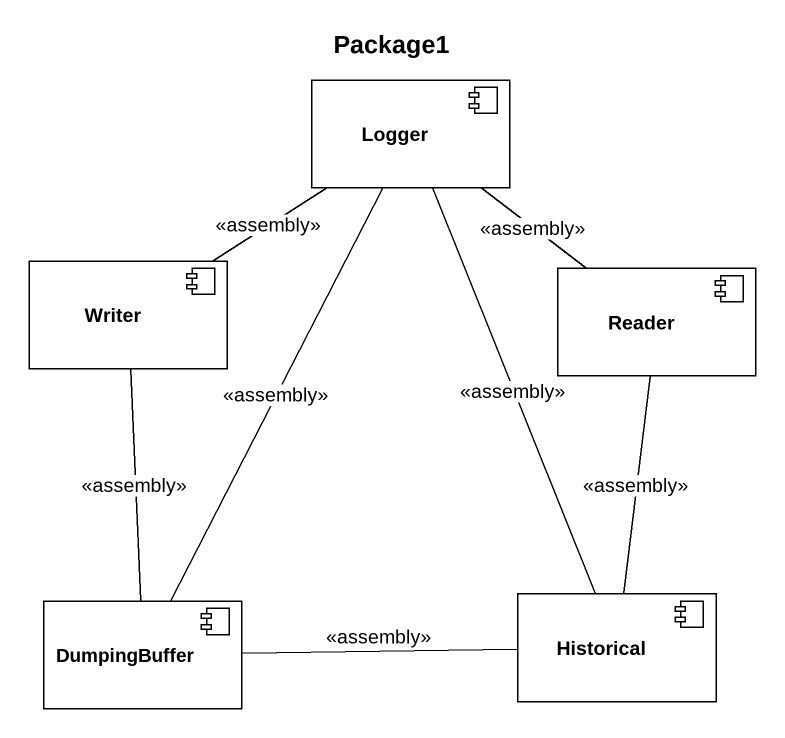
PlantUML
@startuml
title Package1
component Logger
component Writer
component Reader
component DumpingBuffer
component Historical
Logger -- Writer : <<assembly>>
Logger -- Reader : <<assembly>>
Logger -- DumpingBuffer : <<assembly>>
Logger -- Historical : <<assembly>>
Reader -- Historical : <<assembly>>
DumpingBuffer -up- Writer : <<assembly>>
Historical -left- DumpingBuffer : <<assembly>>
@enduml
